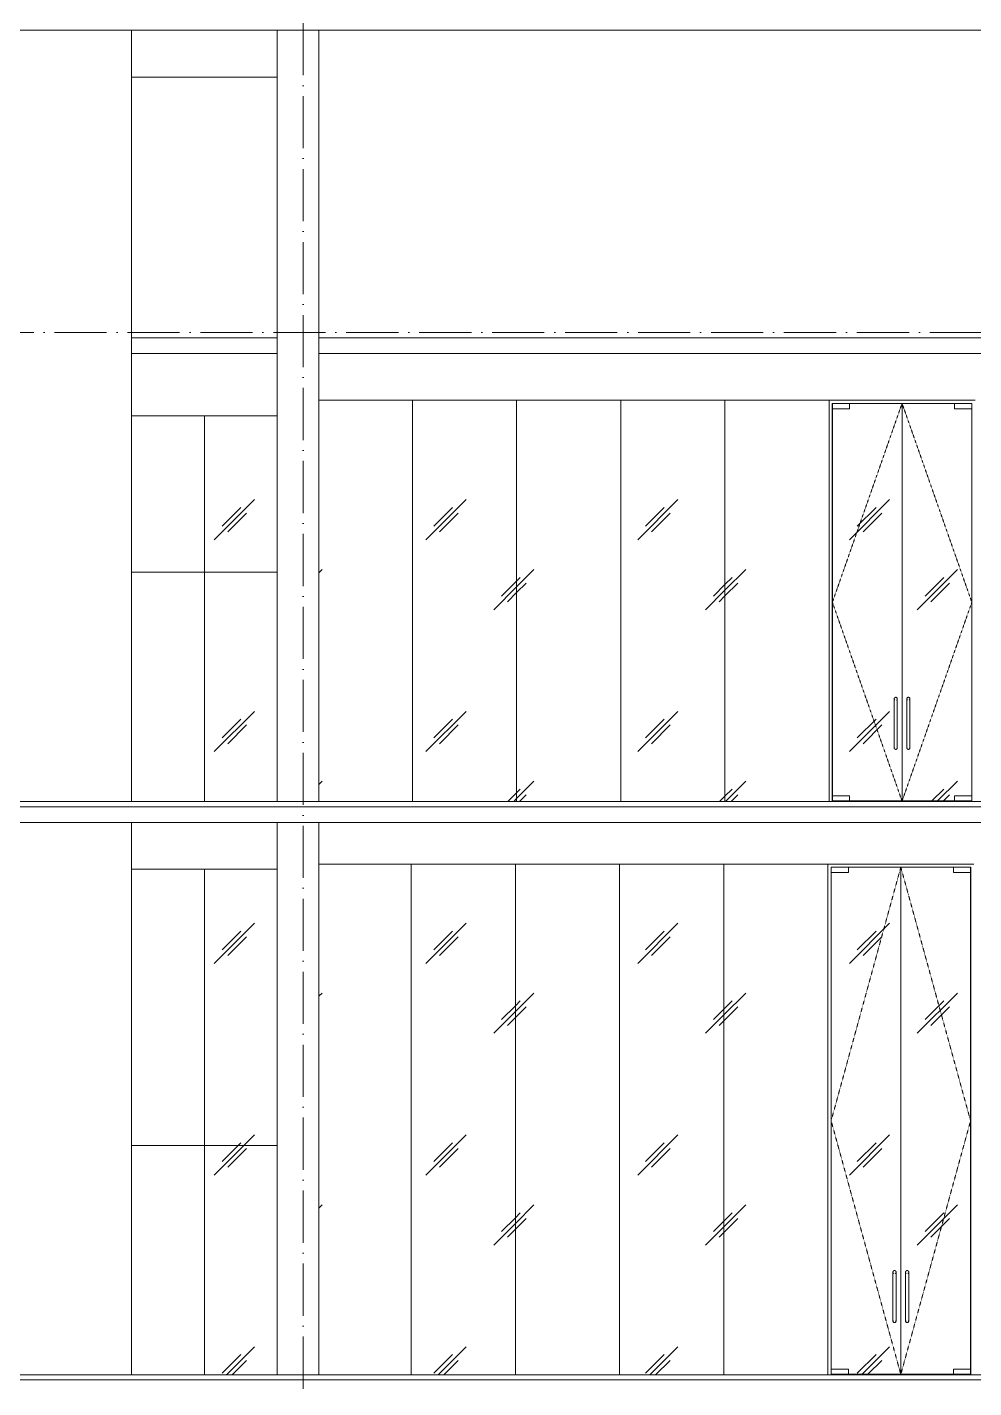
# Model space of a CAD drawing. Header units: millimetres. Extents: x -4940 to 55609, y -15283 to 93540.
# Drawn here: x 8800 to 17885, y 5375 to 18429 of the extents above; entities that cross this region are included whole.
import ezdxf

# ---------------------------------------------------------------- set-up
doc = ezdxf.new("R2010")
doc.units = ezdxf.units.MM
doc.linetypes.add('Dash 1_16_', pattern=[3.175, 1.5875, -1.5875])
doc.linetypes.add('Grid Line', pattern=[14, 10, -2, 0, -2])
for name, color, linetype, lineweight in [('A-DOOR-GLAZ', 152, 'Continuous', 5), ('CUA', 31, 'Continuous', 9), ('KINH', 152, 'Continuous', 5), ('NET CAT', 3, 'Continuous', 5), ('NET CATConcrete', 3, 'Continuous', 5), ('NET-CAT', 3, 'Continuous', 9), ('NET-THAY', 2, 'Continuous', 15), ('TRUC', 225, 'Continuous', 5)]:
    doc.layers.add(name, color=color, linetype=linetype, lineweight=lineweight)
pattern_1 = [(45, (22917, 40001.6), (0, 2032), [253.59, -2620.09]), (45, (22861.8, 40056.7), (0, 2032), [253.59, -2620.09]), (45, (22785.9, 39925.7), (0, 2032), [546.2, -2327.48]), (45, (21535.2, 41363), (0, 2032), [253.59, -2620.09]), (45, (21480, 41418.2), (0, 2032), [253.59, -2620.09]), (45, (21404.2, 41287.1), (0, 2032), [546.2, -2327.48])]

# ---------------------------------------------------------------- blocks, each defined once
blk = doc.blocks.new('System Panel - Glazed-V9-MẶT CẮT A-A')
at = {"layer": 'KINH'}
h = blk.add_hatch(dxfattribs=at)
h.set_pattern_fill('FP_3', color=256, style=0, pattern_type=2)
h.set_pattern_definition(pattern_1)
h.paths.add_polyline_path([(10500, 5500), (10500, 7700), (9800, 7700), (9800, 5500)], flags=0)
at = {"layer": 'KINH', "color": 10}
for p, q in [((10500, 7700), (9800, 7700)), ((10500, 5500), (10500, 7700))]:
    blk.add_line(p, q, dxfattribs=at)
blk = doc.blocks.new('System Panel - Glazed-616741-MẶT CẮT A-A')
at = {"layer": 'KINH'}
h = blk.add_hatch(dxfattribs=at)
h.set_pattern_fill('FP_3', color=256, style=0, pattern_type=2)
h.set_pattern_definition(pattern_1)
h.paths.add_polyline_path([(11200, 5500), (11200, 7700), (10500, 7700), (10500, 5500)], flags=0)
at = {"layer": 'KINH', "color": 10}
for p, q in [((11200, 7700), (10500, 7700)), ((10500, 7700), (10500, 5500))]:
    blk.add_line(p, q, dxfattribs=at)
blk = doc.blocks.new('System Panel - Glazed-V12-MẶT CẮT A-A')
at = {"layer": 'KINH'}
h = blk.add_hatch(dxfattribs=at)
h.set_pattern_fill('FP_3', color=256, style=0, pattern_type=2)
h.set_pattern_definition(pattern_1)
h.paths.add_polyline_path([(10500, 7700), (10500, 10350), (9800, 10350), (9800, 7700)], flags=0)
at = {"layer": 'KINH', "color": 10}
for p, q in [((10500, 7700), (10500, 10350)), ((9800, 7700), (10500, 7700))]:
    blk.add_line(p, q, dxfattribs=at)
blk = doc.blocks.new('System Panel - Glazed-616742-MẶT CẮT A-A')
at = {"layer": 'KINH'}
h = blk.add_hatch(dxfattribs=at)
h.set_pattern_fill('FP_3', color=256, style=0, pattern_type=2)
h.set_pattern_definition(pattern_1)
h.paths.add_polyline_path([(10500, 7700), (11200, 7700), (11200, 10350), (10500, 10350), (10500, 10218)], flags=0)
at = {"layer": 'KINH', "color": 10}
for p, q in [((10500, 10350), (10500, 7700)), ((10500, 7700), (11200, 7700))]:
    blk.add_line(p, q, dxfattribs=at)
blk = doc.blocks.new('System Panel - Glazed-540955-MẶT CẮT A-A')
at = {"layer": 'KINH'}
h = blk.add_hatch(dxfattribs=at)
h.set_pattern_fill('FP_3', color=256, style=0, pattern_type=2)
h.set_pattern_definition(pattern_1)
h.paths.add_polyline_path([(11600, 5500), (12485, 5500), (12485, 10400), (11600, 10400), (11600, 10218)], flags=0)
at = {"layer": 'KINH', "color": 10}
for p, q in [((12485, 10400), (11600, 10400)), ((12485, 5500), (12485, 10400))]:
    blk.add_line(p, q, dxfattribs=at)
blk = doc.blocks.new('System Panel - Glazed-V18-MẶT CẮT A-A')
at = {"layer": 'KINH'}
h = blk.add_hatch(dxfattribs=at)
h.set_pattern_fill('FP_3', color=256, style=0, pattern_type=2)
h.set_pattern_definition(pattern_1)
h.paths.add_polyline_path([(13485, 5500), (13485, 10400), (12485, 10400), (12485, 5500)], flags=0)
at = {"layer": 'KINH', "color": 10}
for p, q in [((13485, 10400), (12485, 10400)), ((12485, 10400), (12485, 5500)), ((13485, 5500), (13485, 10400))]:
    blk.add_line(p, q, dxfattribs=at)
blk = doc.blocks.new('System Panel - Glazed-V19-MẶT CẮT A-A')
at = {"layer": 'KINH'}
h = blk.add_hatch(dxfattribs=at)
h.set_pattern_fill('FP_3', color=256, style=0, pattern_type=2)
h.set_pattern_definition(pattern_1)
h.paths.add_polyline_path([(14485, 5500), (14485, 10400), (13485, 10400), (13485, 5500)], flags=0)
at = {"layer": 'KINH', "color": 10}
for p, q in [((14485, 10400), (13485, 10400)), ((13485, 10400), (13485, 5500)), ((14485, 5500), (14485, 10400))]:
    blk.add_line(p, q, dxfattribs=at)
blk = doc.blocks.new('System Panel - Glazed-V20-MẶT CẮT A-A')
at = {"layer": 'KINH'}
h = blk.add_hatch(dxfattribs=at)
h.set_pattern_fill('FP_3', color=256, style=0, pattern_type=2)
h.set_pattern_definition(pattern_1)
h.paths.add_polyline_path([(15485, 5500), (15485, 10400), (14485, 10400), (14485, 5500), (14544, 5500)], flags=0)
at = {"layer": 'KINH', "color": 10}
for p, q in [((15485, 10400), (14485, 10400)), ((14485, 10400), (14485, 5500)), ((15485, 5500), (15485, 10400))]:
    blk.add_line(p, q, dxfattribs=at)
blk = doc.blocks.new('System Panel - Glazed-V21-MẶT CẮT A-A')
at = {"layer": 'KINH'}
h = blk.add_hatch(dxfattribs=at)
h.set_pattern_fill('FP_3', color=256, style=0, pattern_type=2)
h.set_pattern_definition(pattern_1)
h.paths.add_polyline_path([(16167, 5500), (16485, 5500), (16485, 10400), (15485, 10400), (15485, 5500)], flags=0)
at = {"layer": 'KINH', "color": 10}
for p, q in [((16485, 10400), (15485, 10400)), ((15485, 10400), (15485, 5500)), ((16485, 5500), (16485, 10400))]:
    blk.add_line(p, q, dxfattribs=at)
blk = doc.blocks.new('CUA KINH BAN LE SAN MO 2 HUONG - Type 1-569646-MẶT CẮT A-A')
at = {"layer": 'CUA', "lineweight": 5}
h = blk.add_hatch(dxfattribs=at)
h.set_pattern_fill('FP_3', color=256, style=0, pattern_type=2)
h.set_pattern_definition(pattern_1)
h.paths.add_polyline_path([(17184, 5505), (17184, 10369), (16681, 10369), (16681, 10319), (16516, 10319), (16516, 5555), (16681, 5555), (16681, 5505), (16979, 5505)], flags=0)
h.paths.add_polyline_path([(17124, 6009), (17121, 6006), (17121, 6015), (17122, 6015), (17124, 6010)], flags=0)
h.paths.add_polyline_path([(17128, 6005), (17124, 6009), (17128, 6014), (17129, 6009), (17128, 6006)], flags=0)
h.paths.add_polyline_path([(17115, 6487), (17117, 6494), (17119, 6489), (17117, 6488)], flags=0)
h.paths.add_polyline_path([(17112, 6471), (17112, 6488), (17115, 6486), (17113, 6474)], flags=0)
h.paths.add_polyline_path([(17134, 6487), (17130, 6489), (17132, 6494), (17134, 6488)], flags=0)
h.paths.add_polyline_path([(17137, 6471), (17134, 6481), (17134, 6487), (17137, 6486), (17137, 6477)], flags=0)
h.paths.add_polyline_path([(17134, 6013), (17132, 6016), (17127, 6026), (17124, 6023), (17121, 6028), (17117, 6016), (17115, 6016), (17113, 6016), (17112, 6022), (17109, 6262), (17112, 6471), (17114, 6470), (17117, 6472), (17119, 6481), (17121, 6486), (17128, 6486), (17136, 6462), (17138, 6462), (17139, 6450), (17137, 6029), (17135, 6015)], flags=0)
h.paths.add_polyline_path([(17124, 6015), (17122, 6021), (17124, 6023), (17126, 6019), (17125, 6016)], flags=0)
h.paths.add_polyline_path([(17134, 6022), (17137, 6029), (17135, 6029)], flags=0)
h = blk.add_hatch(dxfattribs=at)
h.set_pattern_fill('FP_3', color=256, style=0, pattern_type=2)
h.set_pattern_definition(pattern_1)
h.paths.add_polyline_path([(17689, 5505), (17689, 5555), (17854, 5555), (17854, 10319), (17689, 10319), (17689, 10369), (17185, 10369), (17185, 5505)], flags=0)
h.paths.add_polyline_path([(17245, 6009), (17249, 6014), (17250, 6009), (17249, 6006), (17246, 6009)], flags=0)
h.paths.add_polyline_path([(17242, 6005), (17242, 6014), (17243, 6015), (17245, 6009), (17242, 6006)], flags=0)
h.paths.add_polyline_path([(17233, 6029), (17235, 6030), (17233, 6029)], flags=0)
h.paths.add_polyline_path([(17236, 6487), (17238, 6494), (17240, 6489), (17238, 6488)], flags=0)
h.paths.add_polyline_path([(17233, 6471), (17233, 6488), (17236, 6486), (17234, 6474)], flags=0)
h.paths.add_polyline_path([(17255, 6487), (17251, 6489), (17253, 6494), (17255, 6488)], flags=0)
h.paths.add_polyline_path([(17258, 6471), (17255, 6481), (17255, 6487), (17258, 6486), (17258, 6477)], flags=0)
h.paths.add_polyline_path([(17245, 6023), (17248, 6021), (17245, 6016), (17243, 6021)], flags=0)
h.paths.add_polyline_path([(17236, 6013), (17233, 6022), (17230, 6262), (17233, 6471), (17235, 6470), (17238, 6472), (17240, 6481), (17242, 6486), (17250, 6483), (17257, 6462), (17259, 6462), (17260, 6450), (17258, 6029), (17256, 6014), (17255, 6016), (17253, 6016), (17248, 6026), (17245, 6023), (17242, 6028), (17238, 6016), (17236, 6016)], flags=0)
h.paths.add_polyline_path([(17255, 6022), (17258, 6029), (17256, 6029)], flags=0)
at = {"layer": 'A-DOOR-GLAZ', "color": 10}
for p, q in [((16516, 5555), (16516, 10319)), ((17184, 10369), (16681, 10369)), ((17184, 10369), (17184, 5505)), ((17689, 10369), (17185, 10369)), ((17185, 10369), (17185, 5505)), ((17854, 5555), (17854, 10319)), ((17184, 5505), (16681, 5505)), ((17185, 5505), (17689, 5505))]:
    blk.add_line(p, q, dxfattribs=at)
at = {"layer": 'CUA', "color": 10, "lineweight": 5}
for p, q in [((17885, 10400), (16485, 10400)), ((16515, 5500), (16515, 10370)), ((16515, 10370), (17855, 10370)), ((16681, 10369), (16516, 10369)), ((16516, 10369), (16516, 10319)), ((16516, 10319), (16681, 10319)), ((16681, 10319), (16681, 10369)), ((17854, 10369), (17689, 10369)), ((17689, 10369), (17689, 10319)), ((17689, 10319), (17854, 10319)), ((17854, 10319), (17854, 10369)), ((17855, 10370), (17855, 5500)), ((17109, 6450), (17109, 6050)), ((17139, 6050), (17139, 6450)), ((17230, 6450), (17230, 6050)), ((17260, 6050), (17260, 6450)), ((16681, 5555), (16516, 5555)), ((16516, 5555), (16516, 5505)), ((16516, 5505), (16681, 5505)), ((16681, 5505), (16681, 5555)), ((17689, 5555), (17689, 5505)), ((17854, 5555), (17689, 5555)), ((17689, 5505), (17854, 5505)), ((17854, 5505), (17854, 5555))]:
    blk.add_line(p, q, dxfattribs=at)
at = {"layer": 'CUA', "color": 10, "linetype": 'Dash 1_16_', "lineweight": 5}
for p, q in [((17184, 10369), (16516, 7937)), ((17184, 10369), (16516, 7937)), ((17185, 10369), (17854, 7937)), ((17185, 10369), (17854, 7937)), ((16516, 7937), (17184, 5505)), ((16516, 7937), (17184, 5505)), ((17854, 7937), (17185, 5505)), ((17854, 7937), (17185, 5505))]:
    blk.add_line(p, q, dxfattribs=at)
at = {"layer": 'CUA', "color": 10, "lineweight": 5, "flags": 128}
for points in [[(17109, 6486), (17109, 6486), (17110, 6487), (17110, 6487), (17110, 6488), (17110, 6489), (17110, 6489), (17110, 6490), (17110, 6490), (17111, 6491), (17111, 6491), (17111, 6492), (17111, 6492), (17112, 6493), (17112, 6493), (17112, 6494), (17113, 6494), (17113, 6495), (17114, 6495), (17114, 6496), (17114, 6496), (17115, 6497), (17115, 6497), (17116, 6497), (17116, 6498), (17117, 6498), (17117, 6498), (17118, 6499), (17118, 6499), (17119, 6499), (17120, 6499), (17120, 6499), (17121, 6500), (17121, 6500), (17122, 6500), (17122, 6500), (17123, 6500), (17124, 6500), (17124, 6500), (17124, 6500)], [(17109, 6485), (17109, 6485), (17109, 6485), (17109, 6485), (17109, 6485), (17109, 6484), (17109, 6484), (17109, 6484), (17109, 6483), (17109, 6483), (17109, 6482), (17109, 6482), (17109, 6481), (17109, 6480), (17109, 6480), (17109, 6479), (17109, 6478), (17109, 6477), (17109, 6476), (17109, 6475), (17109, 6474), (17109, 6473), (17109, 6472), (17109, 6471), (17109, 6470), (17109, 6469), (17109, 6468), (17109, 6466), (17109, 6465), (17109, 6464), (17109, 6463), (17109, 6461), (17109, 6460), (17109, 6459), (17109, 6457), (17109, 6456), (17109, 6455), (17109, 6453), (17109, 6452), (17109, 6450), (17109, 6450)], [(17109, 6482), (17109, 6482), (17109, 6483), (17109, 6483), (17109, 6484), (17109, 6484), (17109, 6484), (17109, 6484), (17109, 6485), (17109, 6485), (17109, 6485), (17109, 6485)], [(17124, 6500), (17125, 6500), (17126, 6500), (17126, 6500), (17127, 6500), (17127, 6500), (17128, 6500), (17129, 6499), (17129, 6499), (17130, 6499), (17130, 6499), (17131, 6499), (17131, 6498), (17132, 6498), (17132, 6498), (17133, 6497), (17133, 6497), (17134, 6497), (17134, 6496), (17135, 6496), (17135, 6495), (17136, 6495), (17136, 6495), (17136, 6494), (17137, 6494), (17137, 6493), (17137, 6493), (17138, 6492), (17138, 6492), (17138, 6491), (17138, 6490), (17139, 6490), (17139, 6489), (17139, 6489), (17139, 6488), (17139, 6488), (17139, 6487), (17139, 6486), (17139, 6486), (17139, 6485)], [(17139, 6450), (17139, 6451), (17139, 6453), (17139, 6454), (17139, 6456), (17139, 6457), (17139, 6458), (17139, 6460), (17139, 6461), (17139, 6462), (17139, 6464), (17139, 6465), (17139, 6466), (17139, 6467), (17139, 6469), (17139, 6470), (17139, 6471), (17139, 6472), (17139, 6473), (17139, 6474), (17139, 6475), (17139, 6476), (17139, 6477), (17139, 6478), (17139, 6479), (17139, 6479), (17139, 6480), (17139, 6481), (17139, 6482), (17139, 6482), (17139, 6483), (17139, 6483), (17139, 6484), (17139, 6484), (17139, 6484), (17139, 6484), (17139, 6485), (17139, 6485), (17139, 6485), (17139, 6485)], [(17139, 6485), (17139, 6485), (17139, 6485), (17139, 6485), (17139, 6484), (17139, 6484), (17139, 6484), (17139, 6483), (17139, 6483), (17139, 6482), (17139, 6482)], [(17230, 6486), (17230, 6486), (17231, 6487), (17231, 6487), (17231, 6488), (17231, 6489), (17231, 6489), (17231, 6490), (17231, 6490), (17232, 6491), (17232, 6491), (17232, 6492), (17232, 6492), (17233, 6493), (17233, 6493), (17233, 6494), (17234, 6494), (17234, 6495), (17235, 6495), (17235, 6496), (17235, 6496), (17236, 6497), (17236, 6497), (17237, 6497), (17237, 6498), (17238, 6498), (17238, 6498), (17239, 6499), (17239, 6499), (17240, 6499), (17241, 6499), (17241, 6499), (17242, 6500), (17242, 6500), (17243, 6500), (17243, 6500), (17244, 6500), (17245, 6500), (17245, 6500), (17245, 6500)], [(17230, 6485), (17230, 6485), (17230, 6485), (17230, 6485), (17230, 6485), (17230, 6484), (17230, 6484), (17230, 6484), (17230, 6483), (17230, 6483), (17230, 6482), (17230, 6482), (17230, 6481), (17230, 6480), (17230, 6480), (17230, 6479), (17230, 6478), (17230, 6477), (17230, 6476), (17230, 6475), (17230, 6474), (17230, 6473), (17230, 6472), (17230, 6471), (17230, 6470), (17230, 6469), (17230, 6468), (17230, 6466), (17230, 6465), (17230, 6464), (17230, 6463), (17230, 6461), (17230, 6460), (17230, 6459), (17230, 6457), (17230, 6456), (17230, 6455), (17230, 6453), (17230, 6452), (17230, 6450), (17230, 6450)], [(17230, 6482), (17230, 6482), (17230, 6483), (17230, 6483), (17230, 6484), (17230, 6484), (17230, 6484), (17230, 6484), (17230, 6485), (17230, 6485), (17230, 6485), (17230, 6485)], [(17245, 6500), (17246, 6500), (17247, 6500), (17247, 6500), (17248, 6500), (17248, 6500), (17249, 6500), (17250, 6499), (17250, 6499), (17251, 6499), (17251, 6499), (17252, 6499), (17252, 6498), (17253, 6498), (17253, 6498), (17254, 6497), (17254, 6497), (17255, 6497), (17255, 6496), (17256, 6496), (17256, 6495), (17257, 6495), (17257, 6495), (17257, 6494), (17258, 6494), (17258, 6493), (17258, 6493), (17259, 6492), (17259, 6492), (17259, 6491), (17259, 6490), (17260, 6490), (17260, 6489), (17260, 6489), (17260, 6488), (17260, 6488), (17260, 6487), (17260, 6486), (17260, 6486), (17260, 6485)], [(17260, 6450), (17260, 6451), (17260, 6453), (17260, 6454), (17260, 6456), (17260, 6457), (17260, 6458), (17260, 6460), (17260, 6461), (17260, 6462), (17260, 6464), (17260, 6465), (17260, 6466), (17260, 6467), (17260, 6469), (17260, 6470), (17260, 6471), (17260, 6472), (17260, 6473), (17260, 6474), (17260, 6475), (17260, 6476), (17260, 6477), (17260, 6478), (17260, 6479), (17260, 6479), (17260, 6480), (17260, 6481), (17260, 6482), (17260, 6482), (17260, 6483), (17260, 6483), (17260, 6484), (17260, 6484), (17260, 6484), (17260, 6484), (17260, 6485), (17260, 6485), (17260, 6485), (17260, 6485)], [(17260, 6485), (17260, 6485), (17260, 6485), (17260, 6485), (17260, 6484), (17260, 6484), (17260, 6484), (17260, 6483), (17260, 6483), (17260, 6482), (17260, 6482)], [(17109, 6050), (17109, 6049), (17109, 6047), (17109, 6046), (17109, 6044), (17109, 6043), (17109, 6042), (17109, 6040), (17109, 6039), (17109, 6038), (17109, 6036), (17109, 6035), (17109, 6034), (17109, 6033), (17109, 6031), (17109, 6030), (17109, 6029), (17109, 6028), (17109, 6027), (17109, 6026), (17109, 6025), (17109, 6024), (17109, 6023), (17109, 6022), (17109, 6021), (17109, 6021), (17109, 6020), (17109, 6019), (17109, 6018), (17109, 6018), (17109, 6017), (17109, 6017), (17109, 6016), (17109, 6016), (17109, 6016), (17109, 6016), (17109, 6015), (17109, 6015), (17109, 6015), (17109, 6015)], [(17109, 6015), (17109, 6015), (17109, 6015), (17109, 6015), (17109, 6016), (17109, 6016), (17109, 6016), (17109, 6017), (17109, 6017), (17109, 6018), (17109, 6018)], [(17124, 6000), (17124, 6000), (17123, 6000), (17123, 6000), (17122, 6000), (17121, 6000), (17121, 6000), (17120, 6001), (17120, 6001), (17119, 6001), (17119, 6001), (17118, 6001), (17118, 6002), (17117, 6002), (17116, 6002), (17116, 6003), (17115, 6003), (17115, 6003), (17115, 6004), (17114, 6004), (17114, 6005), (17113, 6005), (17113, 6005), (17113, 6006), (17112, 6006), (17112, 6007), (17112, 6007), (17111, 6008), (17111, 6008), (17111, 6009), (17110, 6010), (17110, 6010), (17110, 6011), (17110, 6011), (17110, 6012), (17110, 6012), (17110, 6013), (17110, 6014), (17109, 6014), (17109, 6015)], [(17139, 6014), (17139, 6014), (17139, 6013), (17139, 6013), (17139, 6012), (17139, 6011), (17139, 6011), (17139, 6010), (17138, 6010), (17138, 6009), (17138, 6009), (17138, 6008), (17137, 6008), (17137, 6007), (17137, 6007), (17136, 6006), (17136, 6006), (17136, 6005), (17135, 6005), (17135, 6004), (17134, 6004), (17134, 6003), (17134, 6003), (17133, 6003), (17133, 6002), (17132, 6002), (17132, 6002), (17131, 6001), (17130, 6001), (17130, 6001), (17129, 6001), (17129, 6001), (17128, 6000), (17128, 6000), (17127, 6000), (17126, 6000), (17126, 6000), (17125, 6000), (17125, 6000), (17124, 6000)], [(17139, 6015), (17139, 6015), (17139, 6015), (17139, 6015), (17139, 6015), (17139, 6016), (17139, 6016), (17139, 6016), (17139, 6017), (17139, 6017), (17139, 6018), (17139, 6018), (17139, 6019), (17139, 6020), (17139, 6020), (17139, 6021), (17139, 6022), (17139, 6023), (17139, 6024), (17139, 6025), (17139, 6026), (17139, 6027), (17139, 6028), (17139, 6029), (17139, 6030), (17139, 6031), (17139, 6032), (17139, 6034), (17139, 6035), (17139, 6036), (17139, 6037), (17139, 6039), (17139, 6040), (17139, 6041), (17139, 6043), (17139, 6044), (17139, 6045), (17139, 6047), (17139, 6048), (17139, 6050), (17139, 6050)], [(17139, 6018), (17139, 6018), (17139, 6017), (17139, 6017), (17139, 6016), (17139, 6016), (17139, 6016), (17139, 6016), (17139, 6015), (17139, 6015), (17139, 6015), (17139, 6015)], [(17230, 6050), (17230, 6049), (17230, 6047), (17230, 6046), (17230, 6044), (17230, 6043), (17230, 6042), (17230, 6040), (17230, 6039), (17230, 6038), (17230, 6036), (17230, 6035), (17230, 6034), (17230, 6033), (17230, 6031), (17230, 6030), (17230, 6029), (17230, 6028), (17230, 6027), (17230, 6026), (17230, 6025), (17230, 6024), (17230, 6023), (17230, 6022), (17230, 6021), (17230, 6021), (17230, 6020), (17230, 6019), (17230, 6018), (17230, 6018), (17230, 6017), (17230, 6017), (17230, 6016), (17230, 6016), (17230, 6016), (17230, 6016), (17230, 6015), (17230, 6015), (17230, 6015), (17230, 6015)], [(17230, 6015), (17230, 6015), (17230, 6015), (17230, 6015), (17230, 6016), (17230, 6016), (17230, 6016), (17230, 6017), (17230, 6017), (17230, 6018), (17230, 6018)], [(17245, 6000), (17245, 6000), (17244, 6000), (17244, 6000), (17243, 6000), (17242, 6000), (17242, 6000), (17241, 6001), (17241, 6001), (17240, 6001), (17240, 6001), (17239, 6001), (17239, 6002), (17238, 6002), (17237, 6002), (17237, 6003), (17236, 6003), (17236, 6003), (17236, 6004), (17235, 6004), (17235, 6005), (17234, 6005), (17234, 6005), (17234, 6006), (17233, 6006), (17233, 6007), (17233, 6007), (17232, 6008), (17232, 6008), (17232, 6009), (17231, 6010), (17231, 6010), (17231, 6011), (17231, 6011), (17231, 6012), (17231, 6012), (17231, 6013), (17231, 6014), (17230, 6014), (17230, 6015)], [(17260, 6014), (17260, 6014), (17260, 6013), (17260, 6013), (17260, 6012), (17260, 6011), (17260, 6011), (17260, 6010), (17259, 6010), (17259, 6009), (17259, 6009), (17259, 6008), (17258, 6008), (17258, 6007), (17258, 6007), (17257, 6006), (17257, 6006), (17257, 6005), (17256, 6005), (17256, 6004), (17255, 6004), (17255, 6003), (17255, 6003), (17254, 6003), (17254, 6002), (17253, 6002), (17253, 6002), (17252, 6001), (17251, 6001), (17251, 6001), (17250, 6001), (17250, 6001), (17249, 6000), (17249, 6000), (17248, 6000), (17247, 6000), (17247, 6000), (17246, 6000), (17246, 6000), (17245, 6000)], [(17260, 6015), (17260, 6015), (17260, 6015), (17260, 6015), (17260, 6015), (17260, 6016), (17260, 6016), (17260, 6016), (17260, 6017), (17260, 6017), (17260, 6018), (17260, 6018), (17260, 6019), (17260, 6020), (17260, 6020), (17260, 6021), (17260, 6022), (17260, 6023), (17260, 6024), (17260, 6025), (17260, 6026), (17260, 6027), (17260, 6028), (17260, 6029), (17260, 6030), (17260, 6031), (17260, 6032), (17260, 6034), (17260, 6035), (17260, 6036), (17260, 6037), (17260, 6039), (17260, 6040), (17260, 6041), (17260, 6043), (17260, 6044), (17260, 6045), (17260, 6047), (17260, 6048), (17260, 6050), (17260, 6050)], [(17260, 6018), (17260, 6018), (17260, 6017), (17260, 6017), (17260, 6016), (17260, 6016), (17260, 6016), (17260, 6016), (17260, 6015), (17260, 6015), (17260, 6015), (17260, 6015)]]:
    blk.add_lwpolyline(points, dxfattribs=at)
at = {"layer": 'CUA', "color": 10, "lineweight": 5}
for centre, start, end in [((17124, 6485), 0, 180), ((17124, 6485), 90, 210), ((17124, 6485), 225, 239.2959), ((17124, 6485), 330, 90), ((17124, 6485), 300.7041, 315), ((17245, 6485), 0, 180), ((17245, 6485), 90, 210), ((17245, 6485), 225, 239.2959), ((17245, 6485), 330, 90), ((17245, 6485), 300.7041, 315), ((17124, 6015), 150, 270), ((17124, 6015), 180, 0), ((17124, 6015), 270, 30), ((17245, 6015), 150, 270), ((17245, 6015), 180, 0), ((17245, 6015), 270, 30)]:
    blk.add_arc(centre, 15, start, end, dxfattribs=at)
blk = doc.blocks.new('System Panel - Glazed-V34-MẶT CẮT A-A')
at = {"layer": 'KINH'}
h = blk.add_hatch(dxfattribs=at)
h.set_pattern_fill('FP_3', color=256, style=0, pattern_type=2)
h.set_pattern_definition(pattern_1)
h.paths.add_polyline_path([(10500, 11000), (10500, 13200), (9800, 13200), (9800, 11000)], flags=0)
at = {"layer": 'KINH', "color": 10}
for p, q in [((10500, 13200), (9800, 13200)), ((10500, 11000), (10500, 13200))]:
    blk.add_line(p, q, dxfattribs=at)
blk = doc.blocks.new('System Panel - Glazed-624013-MẶT CẮT A-A')
at = {"layer": 'KINH'}
h = blk.add_hatch(dxfattribs=at)
h.set_pattern_fill('FP_3', color=256, style=0, pattern_type=2)
h.set_pattern_definition(pattern_1)
h.paths.add_polyline_path([(10500, 11000), (11200, 11000), (11200, 13200), (10500, 13200)], flags=0)
at = {"layer": 'KINH', "color": 10}
for p, q in [((11200, 13200), (10500, 13200)), ((10500, 13200), (10500, 11000))]:
    blk.add_line(p, q, dxfattribs=at)
blk = doc.blocks.new('System Panel - Glazed-V37-MẶT CẮT A-A')
at = {"layer": 'KINH'}
h = blk.add_hatch(dxfattribs=at)
h.set_pattern_fill('FP_3', color=256, style=0, pattern_type=2)
h.set_pattern_definition(pattern_1)
h.paths.add_polyline_path([(10500, 13200), (10500, 14700), (9800, 14700), (9800, 13200)], flags=0)
at = {"layer": 'KINH', "color": 10}
for p, q in [((10500, 13200), (10500, 14700)), ((9800, 13200), (10500, 13200))]:
    blk.add_line(p, q, dxfattribs=at)
blk = doc.blocks.new('System Panel - Glazed-624014-MẶT CẮT A-A')
at = {"layer": 'KINH'}
h = blk.add_hatch(dxfattribs=at)
h.set_pattern_fill('FP_3', color=256, style=0, pattern_type=2)
h.set_pattern_definition(pattern_1)
h.paths.add_polyline_path([(11200, 13200), (11200, 14700), (10500, 14700), (10500, 13200)], flags=0)
at = {"layer": 'KINH', "color": 10}
for p, q in [((10500, 14700), (10500, 13200)), ((10500, 13200), (11200, 13200))]:
    blk.add_line(p, q, dxfattribs=at)
blk = doc.blocks.new('System Panel - Glazed-610734-MẶT CẮT A-A')
at = {"layer": 'KINH'}
h = blk.add_hatch(dxfattribs=at)
h.set_pattern_fill('FP_3', color=256, style=0, pattern_type=2)
h.set_pattern_definition(pattern_1)
h.paths.add_polyline_path([(12497, 11000), (12497, 14850), (11600, 14850), (11600, 11000)], flags=0)
at = {"layer": 'KINH', "color": 10}
for p, q in [((12497, 14850), (11600, 14850)), ((12497, 11000), (12497, 14850))]:
    blk.add_line(p, q, dxfattribs=at)
blk = doc.blocks.new('System Panel - Glazed-V43-MẶT CẮT A-A')
at = {"layer": 'KINH'}
h = blk.add_hatch(dxfattribs=at)
h.set_pattern_fill('FP_3', color=256, style=0, pattern_type=2)
h.set_pattern_definition(pattern_1)
h.paths.add_polyline_path([(13497, 11000), (13497, 14850), (12497, 14850), (12497, 11000)], flags=0)
at = {"layer": 'KINH', "color": 10}
for p, q in [((13497, 14850), (12497, 14850)), ((12497, 14850), (12497, 11000)), ((13497, 11000), (13497, 14850))]:
    blk.add_line(p, q, dxfattribs=at)
blk = doc.blocks.new('System Panel - Glazed-V44-MẶT CẮT A-A')
at = {"layer": 'KINH'}
h = blk.add_hatch(dxfattribs=at)
h.set_pattern_fill('FP_3', color=256, style=0, pattern_type=2)
h.set_pattern_definition(pattern_1)
h.paths.add_polyline_path([(14497, 11000), (14497, 14850), (13497, 14850), (13497, 11000)], flags=0)
at = {"layer": 'KINH', "color": 10}
for p, q in [((14497, 14850), (13497, 14850)), ((13497, 14850), (13497, 11000)), ((14497, 11000), (14497, 14850))]:
    blk.add_line(p, q, dxfattribs=at)
blk = doc.blocks.new('System Panel - Glazed-V45-MẶT CẮT A-A')
at = {"layer": 'KINH'}
h = blk.add_hatch(dxfattribs=at)
h.set_pattern_fill('FP_3', color=256, style=0, pattern_type=2)
h.set_pattern_definition(pattern_1)
h.paths.add_polyline_path([(15497, 11000), (15497, 14850), (14497, 14850), (14497, 11000), (14544, 11000)], flags=0)
at = {"layer": 'KINH', "color": 10}
for p, q in [((15497, 14850), (14497, 14850)), ((14497, 14850), (14497, 11000)), ((15497, 11000), (15497, 14850))]:
    blk.add_line(p, q, dxfattribs=at)
blk = doc.blocks.new('System Panel - Glazed-V46-MẶT CẮT A-A')
at = {"layer": 'KINH'}
h = blk.add_hatch(dxfattribs=at)
h.set_pattern_fill('FP_3', color=256, style=0, pattern_type=2)
h.set_pattern_definition(pattern_1)
h.paths.add_polyline_path([(16497, 11000), (16497, 14850), (15497, 14850), (15497, 11000), (16167, 11000)], flags=0)
at = {"layer": 'KINH', "color": 10}
for p, q in [((16497, 14850), (15497, 14850)), ((15497, 14850), (15497, 11000)), ((16497, 11000), (16497, 14850))]:
    blk.add_line(p, q, dxfattribs=at)
blk = doc.blocks.new('CUA KINH BAN LE SAN MO 2 HUONG - Type 1-610751-MẶT CẮT A-A')
at = {"layer": 'CUA', "lineweight": 5}
h = blk.add_hatch(dxfattribs=at)
h.set_pattern_fill('FP_3', color=256, style=0, pattern_type=2)
h.set_pattern_definition(pattern_1)
h.paths.add_polyline_path([(17196, 11005), (17196, 14819), (16693, 14819), (16693, 14769), (16528, 14769), (16528, 11055), (16693, 11055), (16693, 11005)], flags=0)
h.paths.add_polyline_path([(17136, 11509), (17133, 11506), (17133, 11515), (17134, 11515), (17136, 11510)], flags=0)
h.paths.add_polyline_path([(17140, 11505), (17136, 11509), (17140, 11514), (17141, 11509), (17140, 11506)], flags=0)
h.paths.add_polyline_path([(17127, 11987), (17129, 11993), (17131, 11989), (17128, 11987)], flags=0)
h.paths.add_polyline_path([(17124, 11971), (17126, 11987), (17127, 11987), (17125, 11974)], flags=0)
h.paths.add_polyline_path([(17146, 11987), (17142, 11989), (17145, 11991), (17146, 11988)], flags=0)
h.paths.add_polyline_path([(17149, 11971), (17146, 11981), (17148, 11987), (17149, 11988), (17149, 11978)], flags=0)
h.paths.add_polyline_path([(17146, 11513), (17144, 11516), (17139, 11526), (17136, 11523), (17133, 11528), (17129, 11516), (17127, 11516), (17125, 11516), (17124, 11522), (17121, 11884), (17124, 11971), (17126, 11970), (17129, 11972), (17131, 11981), (17133, 11986), (17141, 11983), (17148, 11962), (17150, 11962), (17151, 11950), (17149, 11529), (17147, 11515)], flags=0)
h.paths.add_polyline_path([(17136, 11515), (17134, 11521), (17136, 11523), (17138, 11519), (17137, 11516)], flags=0)
h.paths.add_polyline_path([(17146, 11522), (17149, 11529), (17147, 11529)], flags=0)
h = blk.add_hatch(dxfattribs=at)
h.set_pattern_fill('FP_3', color=256, style=0, pattern_type=2)
h.set_pattern_definition(pattern_1)
h.paths.add_polyline_path([(17701, 11005), (17701, 11055), (17866, 11055), (17866, 14769), (17701, 14769), (17701, 14819), (17197, 14819), (17197, 11005)], flags=0)
h.paths.add_polyline_path([(17257, 11509), (17261, 11514), (17262, 11509), (17261, 11506), (17258, 11509)], flags=0)
h.paths.add_polyline_path([(17254, 11505), (17254, 11514), (17255, 11515), (17257, 11509), (17254, 11506)], flags=0)
h.paths.add_polyline_path([(17245, 11529), (17247, 11530), (17245, 11529)], flags=0)
h.paths.add_polyline_path([(17248, 11987), (17250, 11993), (17252, 11989), (17249, 11987)], flags=0)
h.paths.add_polyline_path([(17245, 11971), (17247, 11987), (17248, 11987), (17246, 11974)], flags=0)
h.paths.add_polyline_path([(17267, 11987), (17263, 11989), (17266, 11991), (17267, 11988)], flags=0)
h.paths.add_polyline_path([(17270, 11971), (17267, 11981), (17269, 11987), (17270, 11988), (17270, 11978)], flags=0)
h.paths.add_polyline_path([(17257, 11523), (17260, 11521), (17257, 11516), (17255, 11521)], flags=0)
h.paths.add_polyline_path([(17248, 11513), (17245, 11522), (17242, 11884), (17245, 11971), (17247, 11970), (17250, 11972), (17252, 11981), (17255, 11986), (17261, 11984), (17269, 11962), (17271, 11962), (17272, 11950), (17270, 11529), (17268, 11514), (17267, 11516), (17265, 11516), (17260, 11526), (17257, 11523), (17254, 11528), (17250, 11516), (17248, 11516)], flags=0)
h.paths.add_polyline_path([(17267, 11522), (17270, 11529), (17268, 11529)], flags=0)
at = {"layer": 'A-DOOR-GLAZ', "color": 10}
for p, q in [((16528, 11055), (16528, 14769)), ((17196, 14819), (16693, 14819)), ((17196, 14819), (17196, 11005)), ((17701, 14819), (17197, 14819)), ((17197, 14819), (17197, 11005)), ((17866, 11055), (17866, 14769)), ((17196, 11005), (16693, 11005)), ((17197, 11005), (17701, 11005))]:
    blk.add_line(p, q, dxfattribs=at)
at = {"layer": 'CUA', "color": 10, "lineweight": 5}
for p, q in [((17897, 14850), (16497, 14850)), ((16527, 11000), (16527, 14820)), ((16527, 14820), (17867, 14820)), ((16693, 14819), (16528, 14819)), ((16528, 14819), (16528, 14769)), ((16528, 14769), (16693, 14769)), ((16693, 14769), (16693, 14819)), ((17866, 14819), (17701, 14819)), ((17701, 14819), (17701, 14769)), ((17701, 14769), (17866, 14769)), ((17866, 14769), (17866, 14819)), ((17867, 14820), (17867, 11000)), ((17121, 11950), (17121, 11550)), ((17151, 11550), (17151, 11950)), ((17242, 11950), (17242, 11550)), ((17272, 11550), (17272, 11950)), ((16693, 11055), (16528, 11055)), ((16528, 11055), (16528, 11005)), ((16528, 11005), (16693, 11005)), ((16693, 11005), (16693, 11055)), ((17701, 11055), (17701, 11005)), ((17866, 11055), (17701, 11055)), ((17701, 11005), (17866, 11005)), ((17866, 11005), (17866, 11055))]:
    blk.add_line(p, q, dxfattribs=at)
at = {"layer": 'CUA', "color": 10, "linetype": 'Dash 1_16_', "lineweight": 5}
for p, q in [((17196, 14819), (16528, 12912)), ((17196, 14819), (16528, 12912)), ((17197, 14819), (17866, 12912)), ((17197, 14819), (17866, 12912)), ((16528, 12912), (17196, 11005)), ((16528, 12912), (17196, 11005)), ((17866, 12912), (17197, 11005)), ((17866, 12912), (17197, 11005))]:
    blk.add_line(p, q, dxfattribs=at)
at = {"layer": 'CUA', "color": 10, "lineweight": 5, "flags": 128}
for points in [[(17121, 11986), (17122, 11986), (17122, 11987), (17122, 11987), (17122, 11988), (17122, 11989), (17122, 11989), (17122, 11990), (17122, 11990), (17123, 11991), (17123, 11991), (17123, 11992), (17123, 11992), (17124, 11993), (17124, 11993), (17124, 11994), (17125, 11994), (17125, 11995), (17126, 11995), (17126, 11996), (17126, 11996), (17127, 11997), (17127, 11997), (17128, 11997), (17128, 11998), (17129, 11998), (17129, 11998), (17130, 11999), (17130, 11999), (17131, 11999), (17132, 11999), (17132, 11999), (17133, 12000), (17133, 12000), (17134, 12000), (17135, 12000), (17135, 12000), (17136, 12000), (17136, 12000), (17136, 12000)], [(17121, 11985), (17121, 11985), (17121, 11985), (17121, 11985), (17121, 11985), (17121, 11984), (17121, 11984), (17121, 11984), (17121, 11983), (17121, 11983), (17121, 11982), (17121, 11982), (17121, 11981), (17121, 11980), (17121, 11980), (17121, 11979), (17121, 11978), (17121, 11977), (17121, 11976), (17121, 11975), (17121, 11974), (17121, 11973), (17121, 11972), (17121, 11971), (17121, 11970), (17121, 11969), (17121, 11968), (17121, 11966), (17121, 11965), (17121, 11964), (17121, 11963), (17121, 11961), (17121, 11960), (17121, 11959), (17121, 11957), (17121, 11956), (17121, 11955), (17121, 11953), (17121, 11952), (17121, 11950), (17121, 11950)], [(17121, 11982), (17121, 11982), (17121, 11983), (17121, 11983), (17121, 11984), (17121, 11984), (17121, 11984), (17121, 11984), (17121, 11985), (17121, 11985), (17121, 11985), (17121, 11985)], [(17136, 12000), (17137, 12000), (17138, 12000), (17138, 12000), (17139, 12000), (17139, 12000), (17140, 12000), (17141, 11999), (17141, 11999), (17142, 11999), (17142, 11999), (17143, 11999), (17143, 11998), (17144, 11998), (17144, 11998), (17145, 11997), (17145, 11997), (17146, 11997), (17146, 11996), (17147, 11996), (17147, 11995), (17148, 11995), (17148, 11995), (17148, 11994), (17149, 11994), (17149, 11993), (17149, 11993), (17150, 11992), (17150, 11992), (17150, 11991), (17150, 11990), (17151, 11990), (17151, 11989), (17151, 11989), (17151, 11988), (17151, 11988), (17151, 11987), (17151, 11986), (17151, 11986), (17151, 11985)], [(17151, 11950), (17151, 11951), (17151, 11953), (17151, 11954), (17151, 11956), (17151, 11957), (17151, 11958), (17151, 11960), (17151, 11961), (17151, 11962), (17151, 11964), (17151, 11965), (17151, 11966), (17151, 11967), (17151, 11969), (17151, 11970), (17151, 11971), (17151, 11972), (17151, 11973), (17151, 11974), (17151, 11975), (17151, 11976), (17151, 11977), (17151, 11978), (17151, 11979), (17151, 11979), (17151, 11980), (17151, 11981), (17151, 11982), (17151, 11982), (17151, 11983), (17151, 11983), (17151, 11984), (17151, 11984), (17151, 11984), (17151, 11984), (17151, 11985), (17151, 11985), (17151, 11985), (17151, 11985)], [(17151, 11985), (17151, 11985), (17151, 11985), (17151, 11985), (17151, 11984), (17151, 11984), (17151, 11984), (17151, 11983), (17151, 11983), (17151, 11982), (17151, 11982)], [(17242, 11986), (17243, 11986), (17243, 11987), (17243, 11987), (17243, 11988), (17243, 11989), (17243, 11989), (17243, 11990), (17243, 11990), (17244, 11991), (17244, 11991), (17244, 11992), (17244, 11992), (17245, 11993), (17245, 11993), (17245, 11994), (17246, 11994), (17246, 11995), (17247, 11995), (17247, 11996), (17247, 11996), (17248, 11997), (17248, 11997), (17249, 11997), (17249, 11998), (17250, 11998), (17250, 11998), (17251, 11999), (17251, 11999), (17252, 11999), (17253, 11999), (17253, 11999), (17254, 12000), (17254, 12000), (17255, 12000), (17256, 12000), (17256, 12000), (17257, 12000), (17257, 12000), (17257, 12000)], [(17242, 11985), (17242, 11985), (17242, 11985), (17242, 11985), (17242, 11985), (17242, 11984), (17242, 11984), (17242, 11984), (17242, 11983), (17242, 11983), (17242, 11982), (17242, 11982), (17242, 11981), (17242, 11980), (17242, 11980), (17242, 11979), (17242, 11978), (17242, 11977), (17242, 11976), (17242, 11975), (17242, 11974), (17242, 11973), (17242, 11972), (17242, 11971), (17242, 11970), (17242, 11969), (17242, 11968), (17242, 11966), (17242, 11965), (17242, 11964), (17242, 11963), (17242, 11961), (17242, 11960), (17242, 11959), (17242, 11957), (17242, 11956), (17242, 11955), (17242, 11953), (17242, 11952), (17242, 11950), (17242, 11950)], [(17242, 11982), (17242, 11982), (17242, 11983), (17242, 11983), (17242, 11984), (17242, 11984), (17242, 11984), (17242, 11984), (17242, 11985), (17242, 11985), (17242, 11985), (17242, 11985)], [(17257, 12000), (17258, 12000), (17259, 12000), (17259, 12000), (17260, 12000), (17260, 12000), (17261, 12000), (17262, 11999), (17262, 11999), (17263, 11999), (17263, 11999), (17264, 11999), (17264, 11998), (17265, 11998), (17265, 11998), (17266, 11997), (17266, 11997), (17267, 11997), (17267, 11996), (17268, 11996), (17268, 11995), (17269, 11995), (17269, 11995), (17269, 11994), (17270, 11994), (17270, 11993), (17270, 11993), (17271, 11992), (17271, 11992), (17271, 11991), (17271, 11990), (17272, 11990), (17272, 11989), (17272, 11989), (17272, 11988), (17272, 11988), (17272, 11987), (17272, 11986), (17272, 11986), (17272, 11985)], [(17272, 11950), (17272, 11951), (17272, 11953), (17272, 11954), (17272, 11956), (17272, 11957), (17272, 11958), (17272, 11960), (17272, 11961), (17272, 11962), (17272, 11964), (17272, 11965), (17272, 11966), (17272, 11967), (17272, 11969), (17272, 11970), (17272, 11971), (17272, 11972), (17272, 11973), (17272, 11974), (17272, 11975), (17272, 11976), (17272, 11977), (17272, 11978), (17272, 11979), (17272, 11979), (17272, 11980), (17272, 11981), (17272, 11982), (17272, 11982), (17272, 11983), (17272, 11983), (17272, 11984), (17272, 11984), (17272, 11984), (17272, 11984), (17272, 11985), (17272, 11985), (17272, 11985), (17272, 11985)], [(17272, 11985), (17272, 11985), (17272, 11985), (17272, 11985), (17272, 11984), (17272, 11984), (17272, 11984), (17272, 11983), (17272, 11983), (17272, 11982), (17272, 11982)], [(17121, 11550), (17121, 11549), (17121, 11547), (17121, 11546), (17121, 11544), (17121, 11543), (17121, 11542), (17121, 11540), (17121, 11539), (17121, 11538), (17121, 11536), (17121, 11535), (17121, 11534), (17121, 11533), (17121, 11531), (17121, 11530), (17121, 11529), (17121, 11528), (17121, 11527), (17121, 11526), (17121, 11525), (17121, 11524), (17121, 11523), (17121, 11522), (17121, 11521), (17121, 11521), (17121, 11520), (17121, 11519), (17121, 11518), (17121, 11518), (17121, 11517), (17121, 11517), (17121, 11516), (17121, 11516), (17121, 11516), (17121, 11516), (17121, 11515), (17121, 11515), (17121, 11515), (17121, 11515)], [(17121, 11515), (17121, 11515), (17121, 11515), (17121, 11515), (17121, 11516), (17121, 11516), (17121, 11516), (17121, 11517), (17121, 11517), (17121, 11518), (17121, 11518)], [(17136, 11500), (17136, 11500), (17135, 11500), (17135, 11500), (17134, 11500), (17134, 11500), (17133, 11500), (17132, 11501), (17132, 11501), (17131, 11501), (17131, 11501), (17130, 11501), (17130, 11502), (17129, 11502), (17129, 11502), (17128, 11503), (17128, 11503), (17127, 11503), (17127, 11504), (17126, 11504), (17126, 11505), (17125, 11505), (17125, 11505), (17125, 11506), (17124, 11506), (17124, 11507), (17124, 11507), (17123, 11508), (17123, 11508), (17123, 11509), (17123, 11510), (17122, 11510), (17122, 11511), (17122, 11511), (17122, 11512), (17122, 11512), (17122, 11513), (17122, 11514), (17121, 11514), (17121, 11515)], [(17151, 11514), (17151, 11514), (17151, 11513), (17151, 11513), (17151, 11512), (17151, 11511), (17151, 11511), (17151, 11510), (17151, 11510), (17150, 11509), (17150, 11509), (17150, 11508), (17150, 11508), (17149, 11507), (17149, 11507), (17149, 11506), (17148, 11506), (17148, 11505), (17147, 11505), (17147, 11504), (17146, 11504), (17146, 11503), (17146, 11503), (17145, 11503), (17145, 11502), (17144, 11502), (17144, 11502), (17143, 11501), (17142, 11501), (17142, 11501), (17141, 11501), (17141, 11501), (17140, 11500), (17140, 11500), (17139, 11500), (17138, 11500), (17138, 11500), (17137, 11500), (17137, 11500), (17136, 11500)], [(17151, 11515), (17151, 11515), (17151, 11515), (17151, 11515), (17151, 11515), (17151, 11516), (17151, 11516), (17151, 11516), (17151, 11517), (17151, 11517), (17151, 11518), (17151, 11518), (17151, 11519), (17151, 11520), (17151, 11520), (17151, 11521), (17151, 11522), (17151, 11523), (17151, 11524), (17151, 11525), (17151, 11526), (17151, 11527), (17151, 11528), (17151, 11529), (17151, 11530), (17151, 11531), (17151, 11532), (17151, 11534), (17151, 11535), (17151, 11536), (17151, 11537), (17151, 11539), (17151, 11540), (17151, 11541), (17151, 11543), (17151, 11544), (17151, 11545), (17151, 11547), (17151, 11548), (17151, 11550), (17151, 11550)], [(17151, 11518), (17151, 11518), (17151, 11517), (17151, 11517), (17151, 11516), (17151, 11516), (17151, 11516), (17151, 11516), (17151, 11515), (17151, 11515), (17151, 11515), (17151, 11515)], [(17242, 11550), (17242, 11549), (17242, 11547), (17242, 11546), (17242, 11544), (17242, 11543), (17242, 11542), (17242, 11540), (17242, 11539), (17242, 11538), (17242, 11536), (17242, 11535), (17242, 11534), (17242, 11533), (17242, 11531), (17242, 11530), (17242, 11529), (17242, 11528), (17242, 11527), (17242, 11526), (17242, 11525), (17242, 11524), (17242, 11523), (17242, 11522), (17242, 11521), (17242, 11521), (17242, 11520), (17242, 11519), (17242, 11518), (17242, 11518), (17242, 11517), (17242, 11517), (17242, 11516), (17242, 11516), (17242, 11516), (17242, 11516), (17242, 11515), (17242, 11515), (17242, 11515), (17242, 11515)], [(17242, 11515), (17242, 11515), (17242, 11515), (17242, 11515), (17242, 11516), (17242, 11516), (17242, 11516), (17242, 11517), (17242, 11517), (17242, 11518), (17242, 11518)], [(17257, 11500), (17257, 11500), (17256, 11500), (17256, 11500), (17255, 11500), (17255, 11500), (17254, 11500), (17253, 11501), (17253, 11501), (17252, 11501), (17252, 11501), (17251, 11501), (17251, 11502), (17250, 11502), (17250, 11502), (17249, 11503), (17249, 11503), (17248, 11503), (17248, 11504), (17247, 11504), (17247, 11505), (17246, 11505), (17246, 11505), (17246, 11506), (17245, 11506), (17245, 11507), (17245, 11507), (17244, 11508), (17244, 11508), (17244, 11509), (17244, 11510), (17243, 11510), (17243, 11511), (17243, 11511), (17243, 11512), (17243, 11512), (17243, 11513), (17243, 11514), (17242, 11514), (17242, 11515)], [(17272, 11514), (17272, 11514), (17272, 11513), (17272, 11513), (17272, 11512), (17272, 11511), (17272, 11511), (17272, 11510), (17272, 11510), (17271, 11509), (17271, 11509), (17271, 11508), (17271, 11508), (17270, 11507), (17270, 11507), (17270, 11506), (17269, 11506), (17269, 11505), (17268, 11505), (17268, 11504), (17267, 11504), (17267, 11503), (17267, 11503), (17266, 11503), (17266, 11502), (17265, 11502), (17265, 11502), (17264, 11501), (17263, 11501), (17263, 11501), (17262, 11501), (17262, 11501), (17261, 11500), (17261, 11500), (17260, 11500), (17259, 11500), (17259, 11500), (17258, 11500), (17258, 11500), (17257, 11500)], [(17272, 11515), (17272, 11515), (17272, 11515), (17272, 11515), (17272, 11515), (17272, 11516), (17272, 11516), (17272, 11516), (17272, 11517), (17272, 11517), (17272, 11518), (17272, 11518), (17272, 11519), (17272, 11520), (17272, 11520), (17272, 11521), (17272, 11522), (17272, 11523), (17272, 11524), (17272, 11525), (17272, 11526), (17272, 11527), (17272, 11528), (17272, 11529), (17272, 11530), (17272, 11531), (17272, 11532), (17272, 11534), (17272, 11535), (17272, 11536), (17272, 11537), (17272, 11539), (17272, 11540), (17272, 11541), (17272, 11543), (17272, 11544), (17272, 11545), (17272, 11547), (17272, 11548), (17272, 11550), (17272, 11550)], [(17272, 11518), (17272, 11518), (17272, 11517), (17272, 11517), (17272, 11516), (17272, 11516), (17272, 11516), (17272, 11516), (17272, 11515), (17272, 11515), (17272, 11515), (17272, 11515)]]:
    blk.add_lwpolyline(points, dxfattribs=at)
at = {"layer": 'CUA', "color": 10, "lineweight": 5}
for centre, start, end in [((17136, 11985), 0, 180), ((17136, 11985), 90, 210), ((17136, 11985), 225, 239.2959), ((17136, 11985), 330, 90), ((17136, 11985), 300.7041, 315), ((17257, 11985), 0, 180), ((17257, 11985), 90, 210), ((17257, 11985), 225, 239.2959), ((17257, 11985), 330, 90), ((17257, 11985), 300.7041, 315), ((17136, 11515), 150, 270), ((17136, 11515), 180, 0), ((17136, 11515), 270, 30), ((17257, 11515), 150, 270), ((17257, 11515), 180, 0), ((17257, 11515), 270, 30)]:
    blk.add_arc(centre, 15, start, end, dxfattribs=at)
blk = doc.blocks.new('ALC1807-ASCENT PLAZA-TANG 1_2_rvt-1-MẶT CẮT A-A')
at = {"layer": 'NET-CAT', "color": 250, "lineweight": 15}
for p, q in [((42600, 11000), (0, 11000)), ((0, 10950), (42600, 10950)), ((42601, 5500), (1, 5500)), ((1, 5450), (42601, 5450))]:
    blk.add_line(p, q, dxfattribs=at)
at = {"layer": 'NET-THAY', "color": 250}
for p, q in [((9800, 15450), (11200, 15450)), ((11600, 15450), (21697, 15450))]:
    blk.add_line(p, q, dxfattribs=at)
at = {"lineweight": 9}
for name in ['System Panel - Glazed-610734-MẶT CẮT A-A', 'System Panel - Glazed-V43-MẶT CẮT A-A', 'System Panel - Glazed-V44-MẶT CẮT A-A', 'System Panel - Glazed-V45-MẶT CẮT A-A', 'System Panel - Glazed-V46-MẶT CẮT A-A', 'CUA KINH BAN LE SAN MO 2 HUONG - Type 1-610751-MẶT CẮT A-A', 'System Panel - Glazed-V37-MẶT CẮT A-A', 'System Panel - Glazed-624014-MẶT CẮT A-A', 'System Panel - Glazed-V34-MẶT CẮT A-A', 'System Panel - Glazed-624013-MẶT CẮT A-A', 'System Panel - Glazed-V12-MẶT CẮT A-A', 'System Panel - Glazed-616742-MẶT CẮT A-A', 'System Panel - Glazed-540955-MẶT CẮT A-A', 'System Panel - Glazed-V18-MẶT CẮT A-A', 'System Panel - Glazed-V19-MẶT CẮT A-A', 'System Panel - Glazed-V20-MẶT CẮT A-A', 'System Panel - Glazed-V21-MẶT CẮT A-A', 'CUA KINH BAN LE SAN MO 2 HUONG - Type 1-569646-MẶT CẮT A-A', 'System Panel - Glazed-V9-MẶT CẮT A-A', 'System Panel - Glazed-616741-MẶT CẮT A-A']:
    blk.add_blockref(name, (0, 0), dxfattribs=at)

msp = doc.modelspace()

# ---------------------------------------------------------------- linework, layer by layer
at = {"layer": 'NET CAT'}
for p, q in [((9799.9, 11000), (9799.9, 18400)), ((11199.9, 18400), (11199.9, 11000)), ((11599.9, 18400), (11599.9, 11000)), ((9799.9, 5500), (9799.9, 10800)), ((11199.9, 10800), (11199.9, 5500)), ((11599.9, 10800), (11599.9, 5500))]:
    msp.add_line(p, q, dxfattribs=at)
at = {"layer": 'NET CATConcrete'}
for p, q in [((11199.9, 17950), (9799.9, 17950)), ((9799.9, 15300), (11199.9, 15300)), ((11599.9, 15300), (21999.9, 15300)), ((11199.9, 14700), (9799.9, 14700)), ((11199.9, 10350), (9799.9, 10350))]:
    msp.add_line(p, q, dxfattribs=at)
at = {"layer": 'NET-CAT', "lineweight": 15}
for p, q in [((299.9, 18400), (42299.9, 18400)), ((42599.9, 10950), (-0.1, 10950)), ((299.9, 10800), (42299.9, 10800)), ((42599.9, 5450), (-0.1, 5450))]:
    msp.add_line(p, q, dxfattribs=at)
at = {"layer": 'TRUC', "linetype": 'Grid Line', "ltscale": 50}
for p, q in [((11449.9, -12136), (11449.9, 93540.4)), ((-4939.7, 15500), (51521, 15500)), ((-4939.7, 11000), (51521, 11000)), ((-4939.7, 5500), (51521, 5500))]:
    msp.add_line(p, q, dxfattribs=at)

# ---------------------------------------------------------------- block references
at = {"lineweight": 5}
msp.add_blockref('ALC1807-ASCENT PLAZA-TANG 1_2_rvt-1-MẶT CẮT A-A', (0, 0), dxfattribs=at)

doc.saveas('drawing.dxf')
